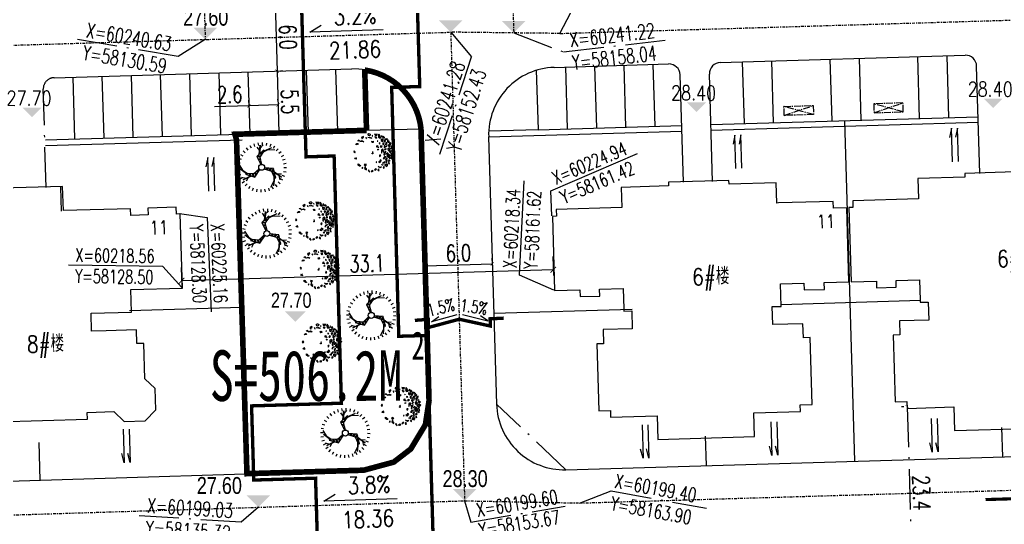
# Model space of a CAD drawing. Header units: inches. Extents: x 393 to 1582, y 246 to 1188.
# Drawn here: x 1078.1 to 1165.7, y 406.7 to 451.6 of the extents above; entities that cross this region are included whole.
import ezdxf

# ---------------------------------------------------------------- set-up
doc = ezdxf.new("R2010")
doc.units = ezdxf.units.IN
doc.header["$MEASUREMENT"] = 0
for name, pattern in [('ACAD_ISO10W100', [18.5, 12, -3, 0.5, -3]), ('CENTERX2', [4, 2.5, -0.5, 0.5, -0.5]), ('DASHED2', [0.375, 0.25, -0.125]), ('DOTE', [2.42, 2, -0.2, 0.02, -0.2])]:
    doc.linetypes.add(name, pattern=pattern)
for name, color, linetype in [('buildcoor', 7, 'Continuous'), ('DIM', 4, 'Continuous'), ('drain', 4, 'Continuous'), ('ELEV', 1, 'Continuous'), ('GREEN', 64, 'Continuous'), ('PUB_TEXT', 7, 'Continuous'), ('ROAD-TEXT', 4, 'Continuous'), ('roaddim', 2, 'Continuous'), ('公共绿地', 3, 'Continuous'), ('外墙', 42, 'Continuous'), ('建筑层数', 7, 'Continuous'), ('车库边线', 4, 'DOTE')]:
    doc.layers.add(name, color=color, linetype=linetype)
for name, color, linetype, lineweight in [('FENCE', 100, 'Continuous', 18), ('parking', 30, 'Continuous', 18), ('ROAD', 1, 'Continuous', 25), ('ROAD-CENTER', 7, 'CENTERX2', 18), ('ROAD-ZB', 4, 'Continuous', 15), ('walk', 2, 'Continuous', 18), ('围墙', 75, 'FENCELINE1', 15), ('建筑型号', 2, 'Continuous', 18), ('树', 84, 'Continuous', 15)]:
    doc.layers.add(name, color=color, linetype=linetype, lineweight=lineweight)
doc.styles.add('-黑体', font='simhei.ttf', dxfattribs={"width": 0.8})
doc.styles.add('_HZTXT', font='txt.shx', dxfattribs={"width": 0.8, "bigfont": 'hztxt.shx'})
doc.styles.add('DIM_FONT', font='SIMPLEX.shx', dxfattribs={"width": 0.8})
doc.styles.add('FLS', font='', dxfattribs={"width": 0.8})
doc.styles.add('HZ', font='simplex.shx', dxfattribs={"width": 0.7, "bigfont": 'hztxt.shx'})
doc.styles.add('RO', font='romans.shx', dxfattribs={"width": 0.8})
doc.styles.add('宋体', font='', dxfattribs={"width": 0.7, "height": 1000})
doc.styles.get('FLS').set_extended_font_data('创艺繁隶书')
doc.styles.get('宋体').set_extended_font_data('SimSun')
doc.linetypes.add('FENCELINE1', pattern='A,0.25,-0.1,[133,ltypeshp.shx,S=0.1,R=0,X=-0.1,Y=0],-0.1,1', length=1.45)
doc.dimstyles.new('NORMAL', dxfattribs={"dimtxt": 1.5, "dimasz": 0.3, "dimexe": 0.5, "dimexo": 0.3, "dimgap": 0.3, "dimtad": 1, "dimdec": 1, "dimzin": 1, "dimdsep": 46, "dimtxsty": 'HZ', "dimblk": 'ARCHTICK', "dimcen": 0, "dimclrt": 256, "dimadec": 0, "dimazin": 0, "dimtfac": 1, "dimtdec": 1, "dimtofl": 0, "dimtmove": 0, "dimatfit": 3, "dimldrblk": 'ARCHTICK', "dimfxl": 1, "dimtolj": 2, "dimtzin": 0, "dimarcsym": 0})

# ---------------------------------------------------------------- blocks, each defined once
blk = doc.blocks.new('_ARCHTICK')
at = {"color": 0, "linetype": 'ByBlock', "const_width": 0.15}
blk.add_lwpolyline([(-0.5, -0.5), (0.5, 0.5)], dxfattribs=at)
blk = doc.blocks.new('*D167')
at = {"layer": 'DEFPOINTS', "color": 0, "ltscale": 0.3, "transparency": 16777216}
for p in [(1100.824, 453.031), (1101.001, 447.034), (1101.001, 447.034)]:
    blk.add_point(p, dxfattribs=at)
at = {"layer": 'roaddim', "color": 0, "lineweight": -2, "ltscale": 0.3, "transparency": 16777216}
for p, q in [((1100.524, 453.022), (1100.324, 453.016)), ((1100.824, 453.031), (1101.001, 447.034)), ((1101.301, 447.042), (1101.501, 447.048))]:
    blk.add_line(p, q, dxfattribs=at)
at = {"layer": 'roaddim', "color": 0, "lineweight": -2, "ltscale": 0.3, "transparency": 16777216, "xscale": 0.3, "yscale": 0.3, "zscale": 0.3}
for p, rotation in [((1100.824, 453.031), 91.69492164957556), ((1101.001, 447.034), 271.6949216495756)]:
    blk.add_blockref('_ARCHTICK', p, dxfattribs=dict(at, rotation=rotation))
at = {"layer": 'roaddim', "ltscale": 0.3, "transparency": 16777216, "insert": (1101.962, 450.063), "char_height": 1.5, "attachment_point": 5, "rotation": 271.69492, "style": 'HZ'}
blk.add_mtext('\\A2;6.0', dxfattribs=at)
blk = doc.blocks.new('*D168')
at = {"layer": 'DEFPOINTS', "color": 0, "ltscale": 0.3, "transparency": 16777216}
for p in [(1101.001, 447.027), (1101.164, 441.529), (1101.164, 441.529)]:
    blk.add_point(p, dxfattribs=at)
at = {"layer": 'roaddim', "color": 0, "lineweight": -2, "ltscale": 0.3, "transparency": 16777216}
for p, q in [((1101.001, 447.027), (1101.164, 441.529)), ((1101.301, 447.036), (1101.501, 447.042)), ((1101.464, 441.538), (1101.664, 441.544))]:
    blk.add_line(p, q, dxfattribs=at)
at = {"layer": 'roaddim', "color": 0, "lineweight": -2, "ltscale": 0.3, "transparency": 16777216, "xscale": 0.3, "yscale": 0.3, "zscale": 0.3}
for p, rotation in [((1101.001, 447.027), 91.69492164951971), ((1101.164, 441.529), 271.6949216495198)]:
    blk.add_blockref('_ARCHTICK', p, dxfattribs=dict(at, rotation=rotation))
at = {"layer": 'roaddim', "ltscale": 0.3, "transparency": 16777216, "insert": (1102.132, 444.309), "char_height": 1.5, "attachment_point": 5, "rotation": 271.69492, "style": 'HZ'}
blk.add_mtext('\\A2;5.5', dxfattribs=at)
blk = doc.blocks.new('*D343')
at = {"layer": 'DEFPOINTS', "color": 0, "ltscale": 0.3, "transparency": 16777216}
for p in [(1098.491, 443.947), (1098.491, 443.947), (1101.09, 444.023)]:
    blk.add_point(p, dxfattribs=at)
at = {"layer": 'roaddim', "color": 0, "lineweight": -2, "ltscale": 0.3, "transparency": 16777216}
for p, q in [((1098.482, 444.246), (1098.477, 444.446)), ((1101.081, 444.323), (1101.075, 444.523)), ((1098.491, 443.947), (1095.443, 443.856)), ((1101.09, 444.023), (1098.491, 443.947))]:
    blk.add_line(p, q, dxfattribs=at)
at = {"layer": 'roaddim', "color": 0, "lineweight": -2, "ltscale": 0.3, "transparency": 16777216, "xscale": 0.3, "yscale": 0.3, "zscale": 0.3}
for p, rotation in [((1098.491, 443.947), 181.6949216493898), ((1101.09, 444.023), 1.694921649389834)]:
    blk.add_blockref('_ARCHTICK', p, dxfattribs=dict(at, rotation=rotation))
at = {"layer": 'roaddim', "ltscale": 0.3, "transparency": 16777216, "insert": (1096.786, 444.947), "char_height": 1.5, "attachment_point": 5, "rotation": 1.69492, "style": 'HZ'}
blk.add_mtext('\\A2;2.6', dxfattribs=at)
blk = doc.blocks.new('*D349')
at = {"layer": 'DEFPOINTS', "color": 0, "ltscale": 0.3, "transparency": 16777216}
for p in [(1114.168, 429.709, 0.001), (1120.166, 429.889), (1120.166, 429.887)]:
    blk.add_point(p, dxfattribs=at)
at = {"layer": 'roaddim', "color": 0, "lineweight": -2, "ltscale": 0.3, "transparency": 16777216}
for p, q in [((1120.157, 430.187), (1120.151, 430.389)), ((1114.16, 430.009), (1114.154, 430.211)), ((1114.168, 429.711), (1120.166, 429.889))]:
    blk.add_line(p, q, dxfattribs=at)
at = {"layer": 'roaddim', "color": 0, "lineweight": -2, "ltscale": 0.3, "transparency": 16777216, "xscale": 0.3, "yscale": 0.3, "zscale": 0.3}
for p, rotation in [((1114.168, 429.711), 181.6979537129702), ((1120.166, 429.889), 1.697953712970255)]:
    blk.add_blockref('_ARCHTICK', p, dxfattribs=dict(at, rotation=rotation))
at = {"layer": 'roaddim', "ltscale": 0.3, "transparency": 16777216, "insert": (1117.136, 430.849), "char_height": 1.5, "attachment_point": 5, "rotation": 1.69795, "style": 'HZ'}
blk.add_mtext('\\A2;6.0', dxfattribs=at)
blk = doc.blocks.new('psss')
at = {"layer": 'drain', "ltscale": 3}
for points in [[(-2.979, 0.527), (0.007, 0.531), (-0.808, 0.714)], [(-2.967, -0.004), (0, 0), (-0.815, 0.183)]]:
    blk.add_lwpolyline(points, dxfattribs=at)
blk = doc.blocks.new('t2')
for p, q in [((-1.78, 2.79), (-1.59, 2.49)), ((-1.44, 2), (-0.89, 2.82)), ((-1.27, 3.06), (-1.13, 2.72)), ((-0.72, 3.23), (-0.64, 2.88)), ((-0.15, 3.3), (-0.13, 2.95)), ((0.43, 3.28), (0.38, 2.92)), ((0.99, 3.16), (0.88, 2.81)), ((1.53, 2.93), (1.36, 2.62)), ((-2.93, 1.53), (-2.62, 1.36)), ((-2.62, 2.01), (-2.34, 1.79)), ((-1.63, 0.77), (-2.5, 1.58)), ((-2.5, 1.58), (-1.63, 0.89)), ((-2.3, 1.92), (-2.2, 1.35)), ((-2.24, 2.44), (-1.99, 2.17)), ((-1.73, 1.61), (-1.56, 0.32)), ((-1.53, 1.47), (-1.73, 1.61)), ((-1.34, 2.61), (-1.58, 1.52)), ((-1.24, 0.62), (-1.53, 1.47)), ((-1.34, 2.61), (-1.51, 1.47)), ((1.48, 1.02), (2.62, 1.38)), ((2.62, 1.38), (1.59, 0.97)), ((2.01, 2.62), (1.79, 2.34)), ((1.93, 1.14), (2.23, 1.63)), ((2.44, 2.24), (2.17, 1.99)), ((2.79, 1.78), (2.49, 1.59)), ((-3.28, 0.43), (-2.92, 0.38)), ((-3.16, 0.99), (-2.81, 0.88)), ((-1.95, 1.1), (-2.53, 1.12)), ((-1.56, 0.32), (-0.37, 0.11)), ((-0.31, 0.25), (-1.24, 0.62)), ((1.06, 1.19), (0.28, 0.27)), ((0.37, 0.14), (1.16, 0.76)), ((2.26, 0.7), (1.06, 1.19)), ((1.16, 0.76), (2.04, 0.59)), ((2.93, -0.14), (2.03, 0.57)), ((2.04, 0.59), (2.26, 0.7)), ((2.93, -0.14), (2.11, 0.61)), ((2.81, 1.03), (2.27, 1.23)), ((2.45, 0.24), (2.89, -0.64)), ((3.06, 1.27), (2.72, 1.13)), ((3.23, 0.72), (2.88, 0.64)), ((3.3, 0.15), (2.95, 0.13)), ((-3.3, -0.15), (-2.95, -0.13)), ((-3.23, -0.72), (-2.88, -0.64)), ((-3.06, -1.27), (-2.72, -1.13)), ((-0.06, -0.39), (0.08, -1.38)), ((0.5, -1.51), (0.1, -0.38)), ((3.16, -0.99), (2.81, -0.88)), ((3.28, -0.43), (2.92, -0.38)), ((-2.79, -1.78), (-2.49, -1.59)), ((-2.44, -2.24), (-2.17, -1.99)), ((-2.01, -2.62), (-1.79, -2.34)), ((-1.02, -2.25), (-1.99, -2.18)), ((-1.59, -2.47), (-0.52, -2.05)), ((-1.59, -2.47), (-0.52, -2.13)), ((-1.53, -2.93), (-1.36, -2.62)), ((-0.53, -2.3), (0.5, -1.51)), ((-0.51, -2.07), (-0.53, -2.3)), ((-0.52, -2.95), (-0.07, -2.58)), ((0.08, -1.38), (-0.51, -2.07)), ((0.14, -1.8), (-0.12, -2.95)), ((-0.12, -2.95), (0.04, -1.86)), ((0.03, -2.24), (0.29, -2.75)), ((1.78, -2.79), (1.59, -2.49)), ((2.24, -2.44), (1.99, -2.17)), ((2.62, -2.01), (2.34, -1.79)), ((2.93, -1.53), (2.62, -1.36)), ((-0.99, -3.16), (-0.88, -2.81)), ((-0.43, -3.28), (-0.38, -2.92)), ((0.15, -3.3), (0.13, -2.95)), ((0.72, -3.23), (0.64, -2.88)), ((1.27, -3.06), (1.13, -2.72))]:
    blk.add_line(p, q)
at = {"color": 0}
for p, q in [((-1.71, 1.46), (-1.64, 1.54)), ((-1.69, 1.3), (-1.53, 1.47)), ((-1.65, 0.98), (-1.44, 1.2)), ((-1.63, 0.82), (-1.39, 1.07)), ((-1.58, 0.5), (-1.3, 0.8)), ((-1.56, 0.34), (-1.25, 0.67)), ((-1.28, 0.27), (-1.03, 0.54)), ((-1.14, 0.24), (-0.91, 0.49)), ((-0.85, 0.19), (-0.66, 0.39)), ((-0.7, 0.16), (-0.54, 0.34)), ((0.49, 0.53), (0.57, 0.29)), ((0.59, 0.64), (0.67, 0.38)), ((0.78, 0.86), (0.88, 0.54)), ((0.88, 0.98), (0.99, 0.62)), ((1.07, 1.18), (1.21, 0.75)), ((1.22, 1.12), (1.35, 0.72)), ((1.52, 1), (1.62, 0.67)), ((1.67, 0.94), (1.76, 0.65)), ((1.97, 0.81), (2.04, 0.59)), ((2.12, 0.75), (2.15, 0.64)), ((0.21, -0.69), (-0.03, -0.64)), ((0.26, -0.83), (-0.01, -0.77)), ((0.36, -1.11), (0.03, -1.03)), ((0.41, -1.25), (0.05, -1.17)), ((-0.41, -2.21), (-0.52, -2.19)), ((-0.28, -2.11), (-0.51, -2.06)), ((-0.02, -1.92), (-0.32, -1.85)), ((0.11, -1.82), (-0.23, -1.74)), ((0.36, -1.62), (-0.05, -1.53)), ((0.49, -1.52), (0.05, -1.42))]:
    blk.add_line(p, q, dxfattribs=at)
blk.add_circle((0, 0), 0.397)
at = {"style": 'DIM_FONT', "width": 0.8, "flags": 9}
for tag in ['XSIZE', 'YSIZE']:
    blk.add_attdef(tag, (0, 0), '', height=0.000997, rotation=122.3352, dxfattribs=at)
blk = doc.blocks.new('GPPMTR01')
at = {"color": 0, "linetype": 'ByBlock'}
for points in [[(-0.106, 0.53), (-0.073, 0.496), (-0.058, 0.515), (-0.035, 0.504), (-0.038, 0.545), (-0.064, 0.53)], [(0.005, 0.559), (-0.005, 0.523), (0.016, 0.511), (0.051, 0.519)], [(0.105, 0.53), (0.084, 0.519), (0.099, 0.504), (0.114, 0.511)], [(0.131, 0.488), (0.137, 0.5), (0.134, 0.53), (0.173, 0.507), (0.146, 0.481)], [(-0.412, 0.305), (-0.364, 0.304), (-0.367, 0.328), (-0.343, 0.337), (-0.374, 0.364), (-0.382, 0.335)], [(-0.354, 0.404), (-0.335, 0.371), (-0.312, 0.378), (-0.293, 0.408)], [(-0.304, 0.31), (-0.343, 0.272), (-0.298, 0.279)], [(-0.298, 0.355), (-0.259, 0.362), (-0.24, 0.402), (-0.263, 0.4), (-0.275, 0.378)], [(-0.263, 0.454), (-0.27, 0.431), (-0.248, 0.431), (-0.243, 0.447)], [(-0.215, 0.443), (-0.218, 0.456), (-0.242, 0.475), (-0.199, 0.486), (-0.199, 0.449)], [(-0.215, 0.295), (-0.215, 0.276), (-0.206, 0.283)], [(-0.166, 0.433), (-0.207, 0.386), (-0.18, 0.371), (-0.137, 0.387), (-0.147, 0.409), (-0.165, 0.407)], [(-0.173, 0.469), (-0.151, 0.518), (-0.12, 0.516), (-0.128, 0.487), (-0.144, 0.498), (-0.151, 0.48), (-0.145, 0.47)], [(-0.123, 0.314), (-0.144, 0.295), (-0.135, 0.287), (-0.115, 0.295)], [(-0.127, 0.461), (-0.133, 0.429), (-0.111, 0.428), (-0.096, 0.459)], [(-0.079, 0.401), (-0.097, 0.371), (-0.064, 0.359), (-0.049, 0.371)], [(-0.032, 0.317), (-0.058, 0.295), (-0.043, 0.264), (-0.023, 0.291)], [(-0.038, 0.477), (-0.055, 0.454), (-0.043, 0.424), (-0.032, 0.439)], [(0.007, 0.443), (-0.026, 0.412), (-0.02, 0.382), (0.016, 0.352), (0.045, 0.367), (0.01, 0.386), (0.034, 0.42)], [(0.01, 0.485), (0.042, 0.462), (0.084, 0.477), (0.066, 0.492), (0.042, 0.485)], [(0.045, 0.295), (0.042, 0.249), (0.105, 0.211), (0.119, 0.219), (0.069, 0.245), (0.096, 0.283)], [(0.084, 0.371), (0.072, 0.344), (0.081, 0.321), (0.084, 0.344)], [(0.158, 0.447), (0.096, 0.443), (0.105, 0.412), (0.146, 0.393), (0.155, 0.416), (0.14, 0.428)], [(0.128, 0.336), (0.137, 0.287), (0.114, 0.272), (0.146, 0.26), (0.158, 0.302)], [(0.179, 0.272), (0.167, 0.245), (0.185, 0.238), (0.199, 0.253)], [(0.179, 0.477), (0.229, 0.496), (0.25, 0.473), (0.223, 0.458), (0.22, 0.477), (0.202, 0.469), (0.199, 0.458)], [(0.205, 0.439), (0.179, 0.42), (0.194, 0.405), (0.226, 0.416)], [(0.199, 0.291), (0.179, 0.352), (0.211, 0.31)], [(0.214, 0.359), (0.274, 0.374), (0.291, 0.409), (0.282, 0.336), (0.247, 0.333)], [(0.268, 0.45), (0.253, 0.435), (0.241, 0.409), (0.274, 0.428)], [(0.25, 0.325), (0.241, 0.298), (0.312, 0.302), (0.282, 0.329)], [(0.253, 0.268), (0.241, 0.226), (0.259, 0.177), (0.274, 0.203), (0.253, 0.219)], [(0.303, 0.268), (0.309, 0.219), (0.336, 0.215), (0.351, 0.234)], [(0.315, 0.416), (0.306, 0.401), (0.318, 0.39), (0.348, 0.393)], [(0.321, 0.363), (0.306, 0.34), (0.327, 0.325), (0.356, 0.325), (0.327, 0.336)], [(0.351, 0.382), (0.348, 0.371), (0.368, 0.355), (0.392, 0.359)], [(0.386, 0.257), (0.368, 0.272), (0.365, 0.287), (0.377, 0.298), (0.401, 0.283)], [(0.431, 0.26), (0.419, 0.245), (0.436, 0.23), (0.466, 0.249)], [(-0.482, 0.014), (-0.506, 0.025), (-0.514, -0.024), (-0.506, -0.036), (-0.464, -0.036), (-0.47, -0.024), (-0.494, -0.017)], [(-0.482, 0.196), (-0.461, 0.207), (-0.432, 0.177), (-0.452, 0.154), (-0.494, 0.15), (-0.5, 0.177)], [(-0.446, 0.071), (-0.432, 0.055), (-0.414, 0.067)], [(-0.417, 0.109), (-0.411, 0.15), (-0.357, 0.188), (-0.369, 0.162)], [(-0.393, 0.241), (-0.408, 0.23), (-0.396, 0.226)], [(-0.283, 0.139), (-0.269, 0.181), (-0.239, 0.166), (-0.248, 0.139), (-0.263, 0.15)], [(-0.064, 0.207), (-0.085, 0.184), (-0.115, 0.203), (-0.115, 0.219), (-0.085, 0.207), (-0.052, 0.226)], [(-0.02, 0.033), (-0.035, 0.025), (-0.026, 0.017), (-0.014, 0.021)], [(-0.02, 0.188), (-0.008, 0.192), (0.001, 0.177), (-0.02, 0.169)], [(0.152, 0.162), (0.137, 0.139), (0.158, 0.12), (0.176, 0.128), (0.161, 0.143)], [(0.25, 0.086), (0.271, 0.063), (0.274, 0.021), (0.303, 0.052), (0.285, 0.109)], [(0.348, 0.173), (0.377, 0.128), (0.356, 0.097), (0.354, 0.128)], [(0.401, 0.207), (0.383, 0.219), (0.365, 0.211), (0.368, 0.196), (0.392, 0.192)], [(0.401, 0.078), (0.398, 0.063), (0.374, 0.067), (0.377, 0.09)], [(0.428, 0.025), (0.431, -0.021), (0.377, -0.043), (0.41, -0.013)], [(0.422, 0.166), (0.419, 0.135), (0.439, 0.12), (0.451, 0.139)], [(0.442, 0.203), (0.451, 0.169), (0.487, 0.139), (0.472, 0.181)], [(0.451, 0.074), (0.469, 0.052), (0.484, 0.063), (0.472, 0.093)], [(-0.467, -0.131), (-0.464, -0.157), (-0.482, -0.154), (-0.485, -0.127)], [(-0.437, -0.131), (-0.429, -0.066), (-0.381, -0.04), (-0.408, -0.078)], [(-0.42, -0.26), (-0.432, -0.218), (-0.411, -0.188), (-0.402, -0.214), (-0.411, -0.229)], [(0.256, -0.013), (0.241, -0.028), (0.253, -0.04)], [(0.407, -0.119), (0.389, -0.138), (0.398, -0.176), (0.419, -0.154)], [(0.416, -0.218), (0.389, -0.233), (0.392, -0.271), (0.407, -0.248)], [(0.436, -0.066), (0.442, -0.097), (0.466, -0.097), (0.481, -0.074), (0.46, -0.078)], [(-0.266, -0.366), (-0.304, -0.374), (-0.283, -0.4), (-0.251, -0.393)], [(-0.115, -0.473), (-0.138, -0.438), (-0.106, -0.438), (-0.085, -0.446)], [(0.072, -0.48), (0.042, -0.461), (0.06, -0.45), (0.066, -0.454), (0.096, -0.454), (0.096, -0.438), (0.125, -0.442), (0.114, -0.461)], [(0.17, -0.286), (0.137, -0.317), (0.149, -0.336), (0.176, -0.321)], [(0.188, -0.431), (0.211, -0.423), (0.188, -0.408)], [(0.205, -0.332), (0.199, -0.343), (0.235, -0.378), (0.294, -0.359), (0.274, -0.34), (0.235, -0.351)], [(0.327, -0.305), (0.333, -0.328), (0.389, -0.313)]]:
    blk.add_lwpolyline(points, close=True, dxfattribs=at)
blk.add_circle((0, 0), 0.01, dxfattribs=at)
blk = doc.blocks.new('A$C4417064F')
at = {"layer": 'GREEN', "xscale": 4.647578996463836, "yscale": 4.647578996463836, "zscale": 4.647578996463836, "rotation": 300.5404110418328}
blk.add_blockref('GPPMTR01', (0.8, 3.07), dxfattribs=at)
blk = doc.blocks.new('*D236')
at = {"layer": 'DEFPOINTS', "color": 0, "linetype": 'ACAD_ISO10W100', "ltscale": 0.3, "transparency": 16777216}
for p in [(1157.083, 417.179), (1157.775, 393.789, 0.937), (1157.775, 393.789)]:
    blk.add_point(p, dxfattribs=at)
at = {"layer": 'DIM', "color": 0, "linetype": 'ACAD_ISO10W100', "lineweight": -2, "ltscale": 0.3, "transparency": 16777216}
for p, q in [((1156.783, 417.17), (1156.583, 417.164)), ((1157.083, 417.179), (1157.775, 393.789)), ((1157.475, 393.781), (1157.275, 393.775))]:
    blk.add_line(p, q, dxfattribs=at)
at = {"layer": 'DIM', "color": 0, "linetype": 'ACAD_ISO10W100', "lineweight": -2, "ltscale": 0.3, "transparency": 16777216, "xscale": 0.3, "yscale": 0.3, "zscale": 0.3}
for p, rotation in [((1157.083, 417.179), 91.69486666634828), ((1157.775, 393.789), 271.6948666663483)]:
    blk.add_blockref('_ARCHTICK', p, dxfattribs=dict(at, rotation=rotation))
at = {"layer": 'DIM', "linetype": 'ACAD_ISO10W100', "ltscale": 0.3, "transparency": 16777216, "insert": (1158.36, 409.513), "char_height": 1.5, "attachment_point": 5, "rotation": 271.69487, "style": 'HZ'}
blk.add_mtext('\\A2;23.4', dxfattribs=at)
blk = doc.blocks.new('dmmmmmmmm')
at = {"layer": 'ROAD-TEXT', "const_width": 0.3}
blk.add_lwpolyline([(403102.998, 597604.83), (403102.376, 597603.803), (403102.915, 597603.458), (403100.87, 597601.502), (403099.949, 597598.826), (403099.342, 597599.215), (403098.746, 597598.172)], dxfattribs=at)
at = {"layer": 'ROAD-TEXT'}
for points in [[(403100.685, 597601.966), (403102.393, 597603.533), (403101.659, 597603.237)], [(403100.439, 597601.539), (403099.678, 597599.341), (403099.658, 597600.132)]]:
    blk.add_lwpolyline(points, dxfattribs=at)
at = {"layer": 'ROAD-TEXT', "style": 'RO', "width": 0.7}
for rotation, p in [(48.06284, (403100.269, 597601.916)), (69.84952, (403099.176, 597599.396))]:
    blk.add_text('1.5%', height=1.1, rotation=rotation, dxfattribs=at).set_placement(p)
blk = doc.blocks.new('*D488')
at = {"layer": 'DEFPOINTS', "color": 0, "ltscale": 0.3, "transparency": 16777216}
for p in [(1125.54, 430.852), (1092.454, 429.873), (1092.498, 428.382)]:
    blk.add_point(p, dxfattribs=at)
at = {"layer": 'DIM', "color": 0, "lineweight": -2, "ltscale": 0.3, "transparency": 16777216}
for p, q in [((1125.549, 430.552), (1125.599, 428.862)), ((1092.463, 429.573), (1092.513, 427.883)), ((1125.584, 429.361), (1092.498, 428.382))]:
    blk.add_line(p, q, dxfattribs=at)
at = {"layer": 'DIM', "color": 0, "lineweight": -2, "ltscale": 0.3, "transparency": 16777216, "xscale": 0.5, "yscale": 0.5, "zscale": 0.5}
for p, rotation in [((1125.584, 429.361), 1.694915760736508), ((1092.498, 428.382), 181.6949157607366)]:
    blk.add_blockref('_ARCHTICK', p, dxfattribs=dict(at, rotation=rotation))
at = {"layer": 'DIM', "ltscale": 0.3, "transparency": 16777216, "insert": (1109.01, 429.921), "char_height": 1.5, "attachment_point": 5, "rotation": 1.69492, "style": 'HZ'}
blk.add_mtext('\\A2;33.1', dxfattribs=at)

msp = doc.modelspace()

# ---------------------------------------------------------------- linework, layer by layer
at = {"layer": 'buildcoor', "color": 0, "ltscale": 0.3}
for points in [[(1125.353, 436.388), (1133.071, 439.702)], [(1122.573, 428.876), (1122.988, 437.266)], [(1125.442, 434.151), (1125.353, 436.388)], [(1092.321, 434.371), (1094.765, 434.024)], [(1094.765, 434.024), (1095.12, 425.631)], [(1090.83, 429.652), (1082.431, 429.781)], [(1092.516, 427.774), (1090.83, 429.652)], [(1125.637, 427.554), (1122.573, 428.876)]]:
    msp.add_lwpolyline(points, dxfattribs=at)
at = {"layer": 'ELEV', "color": 0}
for points in [[(1115.394, 451.553), (1117.516, 451.553), (1116.455, 450.492)], [(1120.998, 451.488), (1123.12, 451.488), (1122.059, 450.427)], [(1093.545, 450.906), (1095.666, 450.906), (1094.605, 449.846)], [(1163.881, 444.588), (1165.578, 444.588), (1164.729, 443.74)], [(1078.332, 443.789), (1080.029, 443.789), (1079.181, 442.94)], [(1137.479, 444.243), (1139.177, 444.243), (1138.328, 443.394)], [(1101.668, 425.671), (1103.578, 425.671), (1102.623, 424.716)], [(1098.278, 409.298), (1100.4, 409.298), (1099.339, 408.238)], [(1116.628, 409.872, 0.002), (1118.749, 409.872, 0.002), (1117.688, 408.811, 0.002)]]:
    msp.add_solid(points, dxfattribs=at)
at = {"layer": 'FENCE', "color": 0, "ltscale": 0.3}
for p, q in [((1139.205, 411.948), (1139.128, 414.547)), ((1165.593, 412.729), (1165.517, 415.328)), ((1079.918, 410.633, -0.937), (1079.818, 413.992, -0.937))]:
    msp.add_line(p, q, dxfattribs=at)
at = {"layer": 'parking', "color": 0, "ltscale": 0.3}
for p, q in [((1142.404, 447.865), (1142.567, 442.367)), ((1145.003, 447.941), (1145.165, 442.444)), ((1150.201, 448.095), (1150.363, 442.598)), ((1152.799, 448.172), (1152.962, 442.675)), ((1157.997, 448.326), (1158.16, 442.828)), ((1160.596, 448.403), (1160.759, 442.905)), ((1098.402, 446.957), (1098.565, 441.459)), ((1101.001, 447.034), (1101.164, 441.536)), ((1103.6, 447.111), (1103.763, 441.613)), ((1106.199, 447.187), (1106.362, 441.69)), ((1108.802, 447.126), (1108.96, 441.767)), ((1124.068, 447.127), (1124.225, 441.824)), ((1126.661, 447.399), (1126.824, 441.901)), ((1129.26, 447.476), (1129.422, 441.978)), ((1131.859, 447.552), (1132.021, 442.055)), ((1134.457, 447.629), (1134.62, 442.132)), ((1082.809, 446.495), (1082.972, 440.998)), ((1085.408, 446.572), (1085.571, 441.075)), ((1088.007, 446.649), (1088.17, 441.152)), ((1090.606, 446.726), (1090.768, 441.228)), ((1093.205, 446.803), (1093.367, 441.305)), ((1095.803, 446.88), (1095.966, 441.382)), ((1139.608, 442.273), (1163.398, 442.977)), ((1080.373, 440.914), (1108.961, 441.76)), ((1108.96, 441.767), (1113.808, 441.903)), ((1124.225, 441.818), (1119.837, 441.688)), ((1124.225, 441.818), (1137.009, 442.196))]:
    msp.add_line(p, q, dxfattribs=at)
at = {"layer": 'ROAD', "color": 0}
for p, q in [((1140.445, 447.801), (1162.236, 448.445)), ((1125.651, 447.363), (1135.847, 447.665))]:
    msp.add_line(p, q, dxfattribs=at)
at = {"layer": 'ROAD', "color": 0, "ltscale": 0.3}
for p, q in [((1081.159, 446.446), (1107.647, 447.23)), ((1113.822, 441.41), (1114.524, 417.706)), ((1119.831, 441.188), (1120.535, 417.398)), ((1126.71, 411.578), (1260.652, 415.542)), ((960.785, 406.914), (1108.713, 411.532))]:
    msp.add_line(p, q, dxfattribs=at)
at = {"layer": 'ROAD', "color": 0, "linetype": 'ACAD_ISO10W100', "ltscale": 0.3}
msp.add_line((1126.71, 411.578), (1120.535, 417.398), dxfattribs=at)
at = {"layer": 'ROAD', "color": 0, "ltscale": 0.3}
for centre, start, end in [((1107.825, 441.233), 1.69492, 91.69492), ((1108.526, 417.529), 271.78794, 1.69492), ((1126.533, 417.575), 181.69492, 271.69523)]:
    msp.add_arc(centre, 6, start, end, dxfattribs=at)
at = {"layer": 'ROAD', "color": 0}
msp.add_arc((1125.829, 441.365), 6, 91.69492, 181.69492, dxfattribs=at)
at = {"layer": 'ROAD-CENTER', "color": 5, "ltscale": 0.1}
for p, q in [((1120.748, 494.738), (1122.059, 450.427)), ((1093.301, 493.926), (1094.605, 449.846)), ((1126.18, 450.38), (1277.896, 454.869)), ((950.627, 445.585), (1116.455, 450.492)), ((1116.455, 450.492), (1117.688, 408.81)), ((1126.18, 450.38), (1116.455, 450.492)), ((1127.923, 408.613), (1260.74, 412.543)), ((951.869, 403.634), (1117.688, 408.81)), ((1117.688, 408.81), (1127.923, 408.613))]:
    msp.add_line(p, q, dxfattribs=at)
at = {"layer": 'ROAD-TEXT', "color": 0}
for points in [[(1110.444, 450.703), (1110.444, 450.703), (1103.927, 450.493), (1104.925, 451.124)], [(1111.678, 408.988), (1111.678, 408.988), (1105.161, 408.778), (1106.159, 409.408)]]:
    msp.add_lwpolyline(points, dxfattribs=at)
at = {"layer": 'ROAD-ZB', "color": 0, "linetype": 'ACAD_ISO10W100', "ltscale": 0.3}
for points in [[(1126.18, 450.38), (1129.358, 456.606)], [(1116.455, 450.492), (1118.315, 448.3)], [(1092.207, 448.329), (1083.233, 449.837)], [(1094.605, 449.846), (1092.207, 448.329)], [(1122.059, 450.427), (1126.491, 448.738)], [(1126.491, 448.738), (1135.53, 449.791)], [(1115.487, 439.65), (1118.315, 448.3)], [(1127.923, 408.613), (1130.745, 409.693)], [(1130.745, 409.693), (1139.215, 408.142)], [(1099.339, 408.238), (1097.808, 406.91)], [(1118.243, 406.923), (1126.644, 408.332)], [(1097.808, 406.91), (1088.725, 407.468)]]:
    msp.add_lwpolyline(points, dxfattribs=at)
at = {"layer": 'ROAD-ZB', "color": 0, "linetype": 'ACAD_ISO10W100', "ltscale": 0.3, "elevation": 0.002}
msp.add_lwpolyline([(1117.688, 408.811), (1118.243, 406.923)], dxfattribs=at)
at = {"layer": 'walk', "color": 0}
for p, q in [((1163.547, 437.93), (1163.265, 447.475)), ((1137.159, 437.149), (1136.876, 446.695)), ((1139.758, 437.226), (1139.475, 446.771))]:
    msp.add_line(p, q, dxfattribs=at)
at = {"layer": 'walk', "color": 0, "linetype": 'ACAD_ISO10W100', "ltscale": 0.3}
for p, q in [((1080.448, 436.671), (1080.189, 445.417)), ((1081.811, 434.561, -0.937), (1081.747, 436.71))]:
    msp.add_line(p, q, dxfattribs=at)
at = {"layer": 'walk', "color": 0}
for centre, start, end in [((1162.265, 447.446), 1.69492, 91.69492), ((1135.877, 446.665), 1.69492, 91.69492), ((1140.475, 446.801), 91.69492, 181.69492)]:
    msp.add_arc(centre, 1, start, end, dxfattribs=at)
at = {"layer": 'walk', "color": 0, "linetype": 'ACAD_ISO10W100', "ltscale": 0.3}
msp.add_arc((1081.189, 445.447), 1, 91.69492, 181.69492, dxfattribs=at)
at = {"layer": '公共绿地', "color": 0, "linetype": 'FENCELINE1', "ltscale": 0.1, "const_width": 0.5}
msp.add_lwpolyline([(1108.96, 441.767), (1108.802, 447.126, -0.342568), (1113.808, 441.903), (1114.357, 423.518), (1114.524, 417.706), (1114.199, 415.576), (1112.896, 413.417), (1111.382, 412.252), (1108.713, 411.532), (1098.317, 411.223), (1097.39, 440.917), (1097.25, 441.414), (1108.961, 441.76)], format="xyb", dxfattribs=at)
at = {"layer": '围墙', "color": 0, "ltscale": 0.2}
for p, q in [((1151.503, 442.625), (1152.399, 412.339)), ((1119.831, 441.187), (1137.024, 441.696)), ((1139.623, 441.773), (1163.413, 442.477)), ((1080.388, 440.414), (1097.89, 440.932)), ((1098.318, 411.209), (1097.39, 440.918)), ((1087.875, 425.736, -0.937), (1097.855, 426.031, -0.937)), ((1145.874, 426.284), (1158.268, 426.651)), ((1120.286, 425.495), (1132.591, 425.859))]:
    msp.add_line(p, q, dxfattribs=at)
at = {"layer": '外墙', "color": 2, "ltscale": 0.1}
for p, q in [((1141.221, 437.311), (1135.823, 437.151)), ((1141.231, 436.971), (1141.221, 437.311)), ((1162.222, 437.592), (1158.024, 437.468)), ((1158.024, 437.468), (1158.077, 435.669)), ((1167.609, 438.092), (1162.212, 437.932)), ((1162.212, 437.932), (1162.222, 437.592)), ((1081.911, 436.767), (1076.513, 436.607)), ((1081.975, 434.618), (1081.911, 436.767)), ((1135.833, 436.812), (1131.635, 436.687)), ((1131.635, 436.687), (1131.688, 434.888)), ((1135.823, 437.151), (1135.833, 436.812)), ((1145.429, 437.095), (1141.231, 436.971)), ((1145.482, 435.296), (1145.429, 437.095)), ((1158.077, 435.669), (1152.229, 435.496)), ((1087.95, 434.794), (1081.975, 434.618)), ((1087.968, 434.195), (1087.95, 434.794)), ((1092.031, 434.915), (1089.5, 434.84)), ((1089.5, 434.84), (1089.517, 434.241)), ((1092.048, 434.315), (1092.031, 434.915)), ((1131.688, 434.888), (1125.841, 434.715)), ((1125.841, 434.715), (1125.859, 434.115)), ((1145.632, 435.301), (1145.482, 435.296)), ((1150.505, 435.445), (1145.632, 435.301)), ((1150.523, 434.845), (1150.505, 435.445)), ((1151.697, 434.88), (1150.523, 434.845)), ((1151.893, 428.283), (1151.697, 434.88)), ((1152.247, 434.896), (1151.897, 434.886)), ((1151.897, 434.886), (1152.092, 428.289)), ((1152.229, 435.496), (1152.247, 434.896)), ((1089.517, 434.241), (1087.968, 434.195)), ((1092.388, 434.325), (1092.048, 434.315)), ((1092.583, 427.728), (1092.388, 434.325)), ((1125.859, 434.115), (1125.509, 434.105)), ((1125.509, 434.105), (1125.704, 427.508)), ((1087.985, 427.592), (1092.583, 427.728)), ((1129.702, 427.626), (1131.801, 427.688)), ((1131.801, 427.688), (1131.855, 425.889)), ((1145.795, 428.102), (1147.894, 428.165)), ((1145.854, 426.103), (1145.795, 428.102)), ((1147.894, 428.165), (1147.912, 427.565)), ((1149.694, 428.218), (1151.893, 428.283)), ((1149.711, 427.618), (1149.694, 428.218)), ((1152.092, 428.289), (1154.342, 428.355)), ((1154.342, 428.355), (1154.359, 427.756)), ((1154.359, 427.756), (1156.108, 427.807)), ((1156.091, 428.407), (1158.19, 428.469)), ((1156.108, 427.807), (1156.091, 428.407)), ((1158.19, 428.469), (1158.243, 426.67)), ((1088.044, 425.593), (1087.985, 427.592)), ((1125.704, 427.508), (1127.953, 427.574)), ((1127.953, 427.574), (1127.971, 426.975)), ((1127.971, 426.975), (1129.72, 427.026)), ((1129.72, 427.026), (1129.702, 427.626)), ((1147.912, 427.565), (1149.711, 427.618)), ((1145.074, 426.08), (1145.854, 426.103)), ((1145.122, 424.481), (1145.074, 426.08)), ((1158.243, 426.67), (1158.249, 426.47)), ((1158.249, 426.47), (1158.959, 426.491)), ((1158.959, 426.491), (1159.006, 424.892)), ((1084.446, 425.487), (1088.044, 425.593)), ((1084.493, 423.887), (1084.446, 425.487)), ((1131.855, 425.889), (1131.861, 425.689)), ((1131.861, 425.689), (1132.57, 425.71)), ((1132.57, 425.71), (1132.618, 424.111)), ((1147.801, 424.56), (1145.122, 424.481)), ((1147.838, 423.311), (1147.801, 424.56)), ((1159.006, 424.892), (1156.397, 424.815)), ((1156.397, 424.815), (1156.434, 423.565)), ((1085.792, 423.926), (1084.493, 423.887)), ((1088.491, 424.006), (1085.792, 423.926)), ((1088.527, 422.794), (1088.491, 424.006)), ((1132.618, 424.111), (1130.009, 424.034)), ((1130.009, 424.034), (1130.046, 422.784)), ((1148.438, 423.328), (1147.838, 423.311)), ((1148.614, 417.381), (1148.438, 423.328)), ((1156.434, 423.565), (1155.834, 423.547)), ((1155.834, 423.547), (1156.01, 417.6)), ((1089.127, 422.812), (1088.527, 422.794)), ((1089.22, 419.667), (1089.127, 422.812)), ((1130.046, 422.784), (1129.446, 422.766)), ((1129.446, 422.766), (1129.622, 416.819)), ((1090.146, 418.794), (1089.22, 419.667)), ((1090.202, 416.912), (1090.146, 418.794)), ((1147.564, 417.35), (1148.614, 417.381)), ((1147.582, 416.75), (1147.564, 417.35)), ((1156.01, 417.6), (1157.06, 417.631)), ((1157.06, 417.631), (1157.078, 417.031)), ((1157.078, 417.031), (1161.226, 417.154)), ((1161.226, 417.154), (1161.288, 415.055)), ((1084.106, 416.673), (1086.464, 416.743)), ((1084.124, 416.073), (1084.106, 416.673)), ((1086.464, 416.743), (1087.39, 415.87)), ((1089.272, 415.925), (1090.202, 416.912)), ((1129.622, 416.819), (1130.671, 416.85)), ((1130.671, 416.85), (1130.689, 416.25)), ((1130.689, 416.25), (1134.837, 416.373)), ((1134.837, 416.373), (1134.899, 414.274)), ((1143.434, 416.628), (1147.582, 416.75)), ((1143.496, 414.528), (1143.434, 416.628)), ((1071.348, 415.695), (1084.124, 416.073)), ((1087.39, 415.87), (1089.272, 415.925)), ((1134.899, 414.274), (1143.496, 414.528)), ((1161.288, 415.055), (1169.884, 415.309))]:
    msp.add_line(p, q, dxfattribs=at)
at = {"layer": '车库边线', "color": 0, "ltscale": 0.3}
for p, q in [((1148.735, 443.169, 0.002), (1146.113, 443.892, 0.002)), ((1146.137, 443.092, 0.002), (1148.712, 443.969, 0.002)), ((1156.732, 443.405, 0.002), (1154.109, 444.128, 0.002)), ((1154.133, 443.328, 0.002), (1156.708, 444.205, 0.002))]:
    msp.add_line(p, q, dxfattribs=at)
at = {"layer": '车库边线', "color": 0, "linetype": 'DASHED2', "ltscale": 0.5, "const_width": 0.3, "elevation": 0.937}
msp.add_lwpolyline([(990.258, 501.782), (1053.155, 503.643), (1053.105, 505.347), (1054.779, 505.397), (1054.829, 503.693), (1101.634, 505.078), (1103.577, 439.406), (1106.076, 439.48), (1106.727, 417.49), (1098.73, 417.253), (1098.925, 410.656), (1104.423, 410.819), (1104.76, 399.424), (1115.056, 399.729), (1114.357, 423.518), (1111.832, 423.444), (1111.198, 445.585), (1113.697, 445.658), (1111.956, 504.483), (1155.437, 505.769), (1155.399, 507.044), (1157.148, 507.095), (1157.186, 505.821), (1217.91, 507.618)], dxfattribs=at)
at = {"layer": '车库边线', "color": 0, "linetype": 'DASHED2', "ltscale": 0.5, "elevation": 0.002}
msp.add_lwpolyline([(990.258, 501.782), (1053.155, 503.643), (1053.105, 505.347), (1054.779, 505.397), (1054.829, 503.693), (1101.634, 505.078), (1103.577, 439.406), (1106.076, 439.48), (1106.727, 417.49), (1098.73, 417.253), (1098.925, 410.656), (1104.423, 410.819), (1104.76, 399.424), (1115.056, 399.729), (1114.357, 423.518), (1111.832, 423.444), (1111.198, 445.585), (1113.697, 445.658), (1111.956, 504.483), (1155.437, 505.769), (1155.399, 507.044), (1157.148, 507.095), (1157.186, 505.821), (1217.909, 507.618)], dxfattribs=at)
at = {"layer": '车库边线', "color": 0, "ltscale": 0.3, "elevation": 0.002}
for points in [[(1146.113, 443.892), (1148.712, 443.969), (1148.735, 443.169), (1146.137, 443.092)], [(1156.732, 443.405), (1156.708, 444.205), (1154.109, 444.128), (1154.133, 443.328)]]:
    msp.add_lwpolyline(points, close=True, dxfattribs=at)

# ---------------------------------------------------------------- block references
at = {"layer": 'ROAD', "color": 0, "rotation": 91.62464345549249}
for p in [(1161.552, 441.964), (1142.28, 441.351), (1095.363, 439.352)]:
    msp.add_blockref('psss', p, dxfattribs=at)
at = {"layer": 'ROAD', "color": 0, "xscale": -1, "rotation": 91.76518745444659}
for p in [(1134.098, 412.612), (1145.567, 412.871), (1159.839, 413.166), (1087.914, 412.222)]:
    msp.add_blockref('psss', p, dxfattribs=at)
at = {"layer": 'ROAD-TEXT', "color": 0, "rotation": 303.9721129020576}
msp.add_blockref('dmmmmmmmm', (-719727.943, 787.059), dxfattribs=at)
at = {"layer": '树', "color": 0, "xscale": 0.728000000002794, "yscale": 0.728000000002794, "zscale": 0.728}
for p in [(1108.903, 437.475), (1103.697, 431.421), (1104.112, 427.118), (1104.315, 420.56), (1111.338, 414.922)]:
    msp.add_blockref('A$C4417064F', p, dxfattribs=at)
at = {"layer": '树', "xscale": 0.6671807999634088, "yscale": 0.6671807998791337, "zscale": 0.6671808000000001, "rotation": 66.027374180966}
for p in [(1099.629, 438.47), (1100.087, 432.584), (1109.385, 425.302), (1107.074, 414.836)]:
    msp.add_blockref('t2', p, dxfattribs=at)

# ---------------------------------------------------------------- texts
at = {"layer": 'buildcoor', "color": 0, "ltscale": 0.3, "style": 'HZ', "width": 0.7}
for s, rotation, p in [('X=60224.94', 23.24, (1125.786, 436.9)), ('Y=58161.42', 23.24, (1126.52, 435.191)), ('X=60218.34', 87.17, (1122.303, 429.49)), ('Y=58161.62', 87.17, (1124.16, 429.398)), ('Y=58128.30', 272.42, (1093.232, 433.358)), ('X=60225.16', 272.42, (1095.09, 433.437)), ('X=60218.56', 359.12, (1083.035, 430.072)), ('Y=58128.50', 359.12, (1083.007, 428.212))]:
    msp.add_text(s, height=1.2, rotation=rotation, dxfattribs=at).set_placement(p)
at = {"layer": 'ELEV', "color": 0, "style": 'FLS', "width": 0.8}
for s, height, p in [('27.60', 1.5, (1092.646, 451.07)), ('27.70', 1.35, (1100.452, 425.977)), ('28.30', 1.5, (1115.729, 410.036, 0.002)), ('27.60', 1.5, (1093.855, 409.423))]:
    msp.add_text(s, height=height, dxfattribs=at).set_placement(p)
at = {"layer": 'ELEV', "color": 0, "style": 'DIM_FONT', "width": 0.8}
for s, p in [('28.40', (1162.459, 444.79)), ('27.70', (1076.911, 443.991)), ('28.40', (1136.058, 444.445))]:
    msp.add_text(s, height=1.3, rotation=359.67116, dxfattribs=at).set_placement(p)
at = {"layer": 'PUB_TEXT', "color": 0, "style": '-黑体', "width": 0.8}
msp.add_text('一  街', height=2.5, rotation=1.69492, dxfattribs=at).set_placement((1163.972, 407.586))
at = {"layer": 'ROAD-TEXT', "color": 0, "style": 'DIM_FONT', "width": 0.8}
for s, p in [('3.2%', (1106.069, 451.111)), ('21.86', (1105.652, 448.079)), ('3.8%', (1107.303, 409.396)), ('18.36', (1106.816, 406.346))]:
    msp.add_text(s, height=1.5, rotation=2.41704, dxfattribs=at).set_placement(p)
at = {"layer": 'ROAD-ZB', "color": 0, "linetype": 'ACAD_ISO10W100', "ltscale": 0.3, "style": 'HZ', "width": 0.7}
for s, height, rotation, p in [('X=60240.63', 1.3, 350.46, (1083.928, 450.049)), ('X=60241.22', 1.3, 6.63998, (1127.099, 449.136)), ('Y=58130.59', 1.3, 350.46, (1083.594, 448.062)), ('Y=58158.04', 1.3, 6.63998, (1127.332, 447.135)), ('X=60241.28', 1.3, 71.89709, (1115.38, 440.369)), ('Y=58152.43', 1.3, 71.89709, (1117.295, 439.743)), ('X=60199.40', 1.25, 349.62582, (1130.961, 409.984)), ('X=60199.60', 1.25, 9.52, (1118.83, 407.351)), ('X=60199.03', 1.3, 356.48, (1089.394, 407.752)), ('Y=58163.90', 1.25, 349.62582, (1130.599, 408.002)), ('Y=58153.67', 1.25, 9.52, (1119.071, 405.572)), ('Y=58135.32', 1.3, 356.48, (1089.27, 405.741))]:
    msp.add_text(s, height=height, rotation=rotation, dxfattribs=at).set_placement(p)
at = {"layer": '公共绿地', "color": 0, "linetype": 'ACAD_ISO10W100', "ltscale": 0.02, "style": '宋体', "width": 0.7}
for s, height, p in [('2', 2.5, (1112.953, 421.37)), ('S=506.2M', 4.5, (1095.014, 417.689))]:
    msp.add_text(s, height=height, rotation=0.05345, dxfattribs=at).set_placement(p)
at = {"layer": '建筑型号', "color": 0, "style": '_HZTXT', "width": 0.8}
for s, p in [('6#楼', (1165.105, 429.574)), ('6#楼', (1137.971, 427.968)), ('8#楼', (1078.759, 421.979))]:
    msp.add_text(s, height=1.5, rotation=1.71144, dxfattribs=at).set_placement(p)
at = {"layer": '建筑层数', "color": 0, "style": 'DIM_FONT', "width": 0.8}
for p in [(1149.049, 433.047), (1089.681, 432.491)]:
    msp.add_text('11', height=1.2, rotation=1.69492, dxfattribs=at).set_placement(p)

# ---------------------------------------------------------------- dimensions: what is measured, and where the dimension line sits
at = {"layer": 'DIM', "color": 0, "ltscale": 0.3}
dim = msp.add_aligned_dim(p1=(1125.54, 430.852), p2=(1092.454, 429.873), distance=1.492, dimstyle='NORMAL', override={"dimasz": 0.5, "dimzin": 0}, dxfattribs=at)
dim.commit()
dim.dimension.update_dxf_attribs({"geometry": '*D488', "text_midpoint": (1109.01, 429.921)})
at = {"layer": 'DIM', "color": 0, "linetype": 'ACAD_ISO10W100', "ltscale": 0.3}
dim = msp.add_linear_dim(base=(1157.775, 393.789), p1=(1157.083, 417.179), p2=(1157.775, 393.789, 0.937), angle=271.69487, dimstyle='NORMAL', override={"dimzin": 0}, dxfattribs=at)
dim.commit()
dim.dimension.update_dxf_attribs({"geometry": '*D236', "text_midpoint": (1157.311, 409.482), "dimtype": 161})
at = {"layer": 'roaddim', "color": 0, "ltscale": 0.3}
for p1, p2, distance, picture, middle in [((1100.824, 453.031), (1101.001, 447.034), 0, '*D167', (1101.962, 450.063)), ((1101.001, 447.027), (1101.164, 441.529), 0, '*D168', (1102.132, 444.309)), ((1101.09, 444.023), (1098.491, 443.947), 0, '*D343', (1096.786, 444.947)), ((1114.168, 429.709, 0.001), (1120.166, 429.887), 0.002, '*D349', (1117.136, 430.849))]:
    dim = msp.add_aligned_dim(p1=p1, p2=p2, distance=distance, dimstyle='NORMAL', override={"dimzin": 0}, dxfattribs=at)
    dim.commit()
    dim.dimension.update_dxf_attribs({"geometry": picture, "text_midpoint": middle})

doc.saveas('drawing.dxf')
